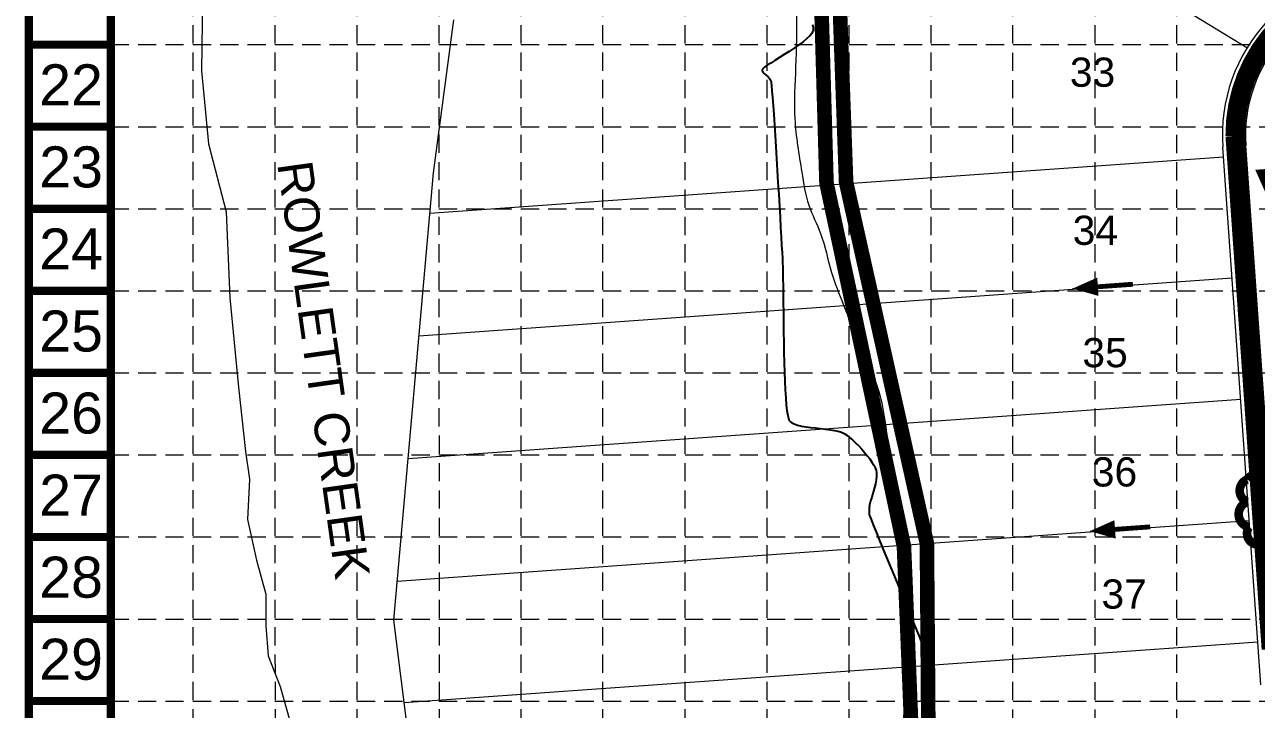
# Model space of a CAD drawing. Extents: x 2510300 to 2511653, y 7110042 to 7112204.
# Drawn here: x 2510300 to 2510807, y 7111187 to 7111469 of the extents above; entities that cross this region are included whole.
import ezdxf
from ezdxf.enums import TextEntityAlignment as Align

# ---------------------------------------------------------------- set-up
doc = ezdxf.new("R2010")
doc.units = 0
doc.header["$LTSCALE"] = 100
doc.header["$MEASUREMENT"] = 0
for name, pattern in [('DASHED', [0.75, 0.5, -0.25]), ('HIDDEN', [0.375, 0.25, -0.125]), ('HIDDEN2', [0.1875, 0.125, -0.0625])]:
    doc.linetypes.add(name, pattern=pattern)
for name, color, linetype in [('BASE', 7, 'Continuous'), ('CONT-MNR', 12, 'Continuous'), ('EROSION BLANKETS', 84, 'Continuous'), ('GRID', 254, 'DASHED'), ('LEGEND', 7, 'Continuous'), ('LIMITS OF DISTURBANCE', 1, 'Continuous'), ('new', 7, 'Continuous'), ('SILT FENCE', 200, 'Continuous')]:
    doc.layers.add(name, color=color, linetype=linetype)
doc.styles.get("Standard").update_dxf_attribs({"font": 'ARIAL.TTF'})

msp = doc.modelspace()

# ---------------------------------------------------------------- linework, layer by layer
at = {"layer": 'BASE', "const_width": 3.373669407720818}
for points in [[(2511651.416529063, 7110043.53276356), (2511651.416529063, 7112202.681184501), (2510301.948765975, 7112202.681184501), (2510301.948765975, 7110043.53276356)], [(2511617.679834986, 7110077.269457637), (2511617.679834986, 7112168.944490424), (2510335.685460052, 7112168.944490424), (2510335.685460052, 7110077.269457637)]]:
    msp.add_lwpolyline(points, close=True, dxfattribs=at)
for points in [[(2510335.685460052, 7111460.473914803), (2510301.948765975, 7111460.473914803)], [(2510335.685460052, 7111426.737220726), (2510301.948765975, 7111426.737220726)], [(2510335.685460052, 7111393.000526649), (2510301.948765975, 7111393.000526649)], [(2510335.685460052, 7111359.263832571), (2510301.948765975, 7111359.263832571)], [(2510335.685460052, 7111325.527138494), (2510301.948765975, 7111325.527138494)], [(2510335.685460052, 7111291.790444417), (2510301.948765975, 7111291.790444417)], [(2510335.685460052, 7111258.05375034), (2510301.948765975, 7111258.05375034)], [(2510335.685460052, 7111224.317056263), (2510301.948765975, 7111224.317056263)], [(2510335.685460052, 7111190.580362185), (2510301.948765975, 7111190.580362185)]]:
    msp.add_lwpolyline(points, dxfattribs=at)
at = {"layer": 'CONT-MNR', "extrusion": (0.7687562858924781, -0.6395418460904669, 0), "elevation": -2618021.48080186}
msp.add_lwpolyline([(7072632.596718246, 682), (7072631.419434824, 682)], dxfattribs=at)
at = {"layer": 'CONT-MNR', "extrusion": (0.8489381357851519, -0.5284922341999277, 0), "elevation": -1626989.566472156}
msp.add_lwpolyline([(7364039.942255196, 682), (7364039.195488585, 682)], dxfattribs=at)
at = {"layer": 'CONT-MNR', "extrusion": (0.9800002039706548, 0.1989964829274006, 0), "elevation": 3875569.696999352}
msp.add_lwpolyline([(6469635.336727811, 682), (6469634.122151777, 682)], dxfattribs=at)
at = {"layer": 'CONT-MNR', "extrusion": (0.9163546809513106, -0.4003674545946784, 0), "elevation": -546576.9666507752}
msp.add_lwpolyline([(7521797.622978082, 682), (7521797.188176908, 682)], dxfattribs=at)
at = {"layer": 'CONT-MNR', "extrusion": (0.9560123386834005, -0.2933264534355795, 0), "elevation": 314206.9746513569}
msp.add_lwpolyline([(7535082.139927061, 682), (7535081.93973976, 682)], dxfattribs=at)
at = {"layer": 'CONT-MNR', "extrusion": (0.9963611020349485, 0.08523235507542405, 0), "elevation": 3107615.873397796}
msp.add_lwpolyline([(6871603.141495899, 682), (6871602.440394123, 682)], dxfattribs=at)
at = {"layer": 'CONT-MNR', "extrusion": (0.980847284809587, -0.194778345515257, 0), "elevation": 1077379.749508397}
msp.add_lwpolyline([(7464277.866531732, 682), (7464277.711454511, 682)], dxfattribs=at)
at = {"layer": 'CONT-MNR', "elevation": 682}
for points in [[(2510624.717183105, 7111466.799816594), (2510624.695323347, 7111466.433351059)], [(2510614.786395563, 7111457.686173495), (2510612.758758709, 7111456.387576683)], [(2510603.653253811, 7111450.141377511), (2510603.644549693, 7111450.008474601)], [(2510603.67110399, 7111450.208604412), (2510603.653253811, 7111450.141377511)], [(2510603.766757913, 7111450.368793843), (2510603.67110399, 7111450.208604412)], [(2510604.135154236, 7111448.930514913), (2510604.720334536, 7111448.3767207)], [(2510607.191124185, 7111445.725207865), (2510607.32098843, 7111445.033936972)], [(2510607.67963748, 7111441.450171422), (2510607.900851188, 7111438.70640144)], [(2510609.27438958, 7111418.443172947), (2510609.576092385, 7111413.602187892)], [(2510609.576092385, 7111413.602187892), (2510609.877960619, 7111408.671935171)], [(2510610.17620873, 7111403.726777123), (2510610.467051172, 7111398.841076083)], [(2510610.467051172, 7111398.841076083), (2510610.746702394, 7111394.089194389)], [(2510611.011376846, 7111389.545494379), (2510611.257288981, 7111385.284338389)], [(2510611.677684101, 7111377.907107818), (2510611.844595987, 7111374.939757912)], [(2510612.196264552, 7111366.987895573), (2510612.242195666, 7111364.358004692)], [(2510612.242195666, 7111364.358004692), (2510612.28169236, 7111361.330187808)], [(2510612.28169236, 7111361.330187808), (2510612.317799231, 7111357.96306961)], [(2510612.317799231, 7111357.96306961), (2510612.353560879, 7111354.315274791)], [(2510612.353560879, 7111354.315274791), (2510612.392021902, 7111350.445428045)], [(2510612.392021902, 7111350.445428045), (2510612.436226899, 7111346.412154065)], [(2510612.489220467, 7111342.274077542), (2510612.554047206, 7111338.08982317)], [(2510612.849972436, 7111325.84623988), (2510612.992577845, 7111322.063521034)], [(2510613.362001752, 7111315.297544877), (2510613.594909448, 7111312.431536949)], [(2510615.052222586, 7111305.633452795), (2510615.362401171, 7111305.352424229)], [(2510615.362401171, 7111305.352424229), (2510615.930360558, 7111304.968666931)], [(2510618.271623181, 7111304.053759991), (2510619.905170815, 7111303.670587747)], [(2510629.666011825, 7111302.404733755), (2510631.582653327, 7111302.157637388)], [(2510631.582653327, 7111302.157637388), (2510633.369403508, 7111301.871256826)], [(2510636.350860036, 7111301.109827684), (2510637.444381451, 7111300.599371386)], [(2510649.596965827, 7111287.597196243), (2510650.158857272, 7111286.493450469)], [(2510650.158857272, 7111286.493450469), (2510650.513145234, 7111285.530373201)], [(2510650.690731549, 7111283.004365515), (2510650.537048918, 7111281.507385053)], [(2510650.694409666, 7111284.366548776), (2510650.690731549, 7111283.004365515)], [(2510648.099989781, 7111272.306238697), (2510648.02086954, 7111272.057008266)], [(2510648.421388405, 7111273.254212804), (2510648.195939204, 7111272.5933778)], [(2510648.741399349, 7111274.225182072), (2510648.421388405, 7111273.254212804)], [(2510649.525354315, 7111276.843276849), (2510649.121033997, 7111275.442723967)], [(2510647.65608289, 7111269.545421125), (2510647.633089106, 7111268.757748546)], [(2510647.633089106, 7111268.757748546), (2510647.658466289, 7111267.958780778)], [(2510647.709640751, 7111270.272215638), (2510647.65608289, 7111269.545421125)], [(2510647.875629903, 7111271.591501977), (2510647.837221147, 7111271.344838943)], [(2510647.964991506, 7111266.556327058), (2510648.501063518, 7111265.164787137)], [(2510648.501063518, 7111265.164787137), (2510649.325559197, 7111263.099143864)], [(2510651.709108869, 7111257.248198948), (2510653.202806521, 7111253.614223149)], [(2510653.202806521, 7111253.614223149), (2510654.854215156, 7111249.608795685)], [(2510654.854215156, 7111249.608795685), (2510656.630656603, 7111245.307579479)], [(2510662.875641706, 7111230.192258568), (2510664.333187089, 7111226.658085667)], [(2510664.333187089, 7111226.658085667), (2510666.244620031, 7111222.012869578)]]:
    msp.add_lwpolyline(points, dxfattribs=at)
at = {"layer": 'CONT-MNR', "extrusion": (0.5706283455486447, -0.8212084335029789, 0), "elevation": -4407361.009841058}
msp.add_lwpolyline([(6119742.115933151, 682), (6119739.776785686, 682)], dxfattribs=at)
at = {"layer": 'CONT-MNR', "extrusion": (-0.5976680318230974, 0.8017436770793427, 0), "elevation": 4201051.823906861}
msp.add_lwpolyline([(-6263167.39470923, 682), (-6263165.190975086, 682)], dxfattribs=at)
at = {"layer": 'CONT-MNR', "extrusion": (0.636523408733615, -0.7712573825475769, 0), "elevation": -3886698.603877252}
msp.add_lwpolyline([(6462948.40664188, 682), (6462946.402680327, 682)], dxfattribs=at)
at = {"layer": 'CONT-MNR', "extrusion": (-0.6935220136807925, 0.720435435372344, 0), "elevation": 3382178.256765872}
msp.add_lwpolyline([(-6740698.918404292, 682), (-6740697.173420297, 682)], dxfattribs=at)
at = {"layer": 'CONT-MNR', "extrusion": (0.5303080914076193, -0.847805005993482, 0), "elevation": -4697730.059786524}
msp.add_lwpolyline([(5899770.59005757, 682), (5899768.389436187, 682)], dxfattribs=at)
at = {"layer": 'CONT-MNR', "extrusion": (0.5321714921481085, -0.8466365825694373, 0), "elevation": -4684742.595034818}
msp.add_lwpolyline([(5910090.963353583, 682), (5910088.624394443, 682)], dxfattribs=at)
at = {"layer": 'CONT-MNR', "extrusion": (-0.5518329861370811, 0.8339546482939176, 0), "elevation": 4545193.138913322}
msp.add_lwpolyline([(-6018078.209579479, 682), (-6018075.801938637, 682)], dxfattribs=at)
at = {"layer": 'CONT-MNR', "extrusion": (0.9949942943494641, 0.09993174776822518, 0), "elevation": 3208695.930213141}
msp.add_lwpolyline([(6824963.17283055, 682), (6824962.915487715, 682)], dxfattribs=at)
at = {"layer": 'CONT-MNR', "extrusion": (0.9372916456045838, 0.3485460817163943, 0), "elevation": 4831835.792093908}
msp.add_lwpolyline([(5790441.369065848, 682), (5790440.981013216, 682)], dxfattribs=at)
at = {"layer": 'CONT-MNR', "extrusion": (0.7266419542925812, -0.6870163537077255, 0), "elevation": -3061372.67441092}
msp.add_lwpolyline([(6892304.454559703, 682), (6892304.039277956, 682)], dxfattribs=at)
at = {"layer": 'CONT-MNR', "extrusion": (0.8117533080108543, 0.5840004853880132, 0), "elevation": 6191080.839049959}
msp.add_lwpolyline([(4306548.724989131, 682), (4306548.160548505, 682)], dxfattribs=at)
at = {"layer": 'CONT-MNR', "extrusion": (-0.6330203185477069, 0.7741351796073861, 0), "elevation": 3915960.765334897}
msp.add_lwpolyline([(-6445240.491804102, 682), (-6445239.687578044, 682)], dxfattribs=at)
at = {"layer": 'CONT-MNR', "extrusion": (-0.5770772134682021, 0.8166895920089685, 0), "elevation": 4359035.412733937}
msp.add_lwpolyline([(-6154242.508151461, 682), (-6154241.137895472, 682)], dxfattribs=at)
at = {"layer": 'CONT-MNR', "extrusion": (-0.5479326773819557, 0.8365224330865503, 0), "elevation": 4573246.150646851}
msp.add_lwpolyline([(-5996776.700857377, 682), (-5996774.985290064, 682)], dxfattribs=at)
at = {"layer": 'CONT-MNR', "extrusion": (-0.5346625928579947, 0.8450656257346918, 0), "elevation": 4667316.633001639}
msp.add_lwpolyline([(-5923857.713594969, 682), (-5923855.720867818, 682)], dxfattribs=at)
at = {"layer": 'CONT-MNR', "extrusion": (-0.6323238780514896, -0.7747041456232985, 0), "elevation": -7096783.851847912}
msp.add_lwpolyline([(-2551762.731266417, 682), (-2551761.839359178, 682)], dxfattribs=at)
at = {"layer": 'CONT-MNR', "extrusion": (-0.653393678696898, -0.7570182961058041, 0), "elevation": -7023909.811495513}
msp.add_lwpolyline([(-2746000.816576009, 682), (-2745999.886649896, 682)], dxfattribs=at)
at = {"layer": 'CONT-MNR', "extrusion": (0.7389987820621555, 0.6737067612178543, 0), "elevation": 6646364.925567918}
msp.add_lwpolyline([(3563938.508684562, 682), (3563937.582167462, 682)], dxfattribs=at)
at = {"layer": 'CONT-MNR', "extrusion": (0.8695434257210529, 0.4938564880461688, 0), "elevation": 5695115.58839213}
msp.add_lwpolyline([(4943832.141998557, 682), (4943831.227454538, 682)], dxfattribs=at)
at = {"layer": 'CONT-MNR', "extrusion": (0.9936551622328694, 0.1124696339816668, 0), "elevation": 3294499.544887421}
msp.add_lwpolyline([(6783956.982443511, 682), (6783955.523386437, 682)], dxfattribs=at)
at = {"layer": 'CONT-MNR', "extrusion": (0.9958699246467271, 0.09079148189187225, 0), "elevation": 3145896.988386421}
msp.add_lwpolyline([(6854131.012244372, 682), (6854128.869428424, 682)], dxfattribs=at)
at = {"layer": 'CONT-MNR', "extrusion": (0.9972410771985314, 0.07423095006742719, 0), "elevation": 3031570.178990437}
msp.add_lwpolyline([(6905453.986276128, 682), (6905450.697992336, 682)], dxfattribs=at)
at = {"layer": 'CONT-MNR', "extrusion": (0.9975335381626071, 0.07019145418632268, 0), "elevation": 3003577.819752049}
msp.add_lwpolyline([(6917672.106513902, 682), (6917668.356974785, 682)], dxfattribs=at)
at = {"layer": 'CONT-MNR', "extrusion": (0.9977309267131378, 0.06732754176519087, 0), "elevation": 2983706.86756654}
msp.add_lwpolyline([(6926262.234772299, 682), (6926258.098378482, 682)], dxfattribs=at)
at = {"layer": 'CONT-MNR', "extrusion": (0.9978729231368492, 0.06518918062316666, 0), "elevation": 2968856.56466299}
msp.add_lwpolyline([(6932636.483717772, 682), (6932632.034892065, 682)], dxfattribs=at)
at = {"layer": 'CONT-MNR', "extrusion": (0.9979799565508624, 0.0635295704592679, 0), "elevation": 2957323.093622398}
msp.add_lwpolyline([(6937559.826962351, 682), (6937555.140139713, 682)], dxfattribs=at)
at = {"layer": 'CONT-MNR', "extrusion": (0.9981862298924427, 0.06020174792405598, 0), "elevation": 2934175.441065023}
msp.add_lwpolyline([(6947367.10845476, 682), (6947362.154311034, 682)], dxfattribs=at)
at = {"layer": 'CONT-MNR', "extrusion": (0.9983077238171013, 0.05815228772041902, 0), "elevation": 2919905.935099339}
msp.add_lwpolyline([(6953361.887853823, 682), (6953357.336451583, 682)], dxfattribs=at)
at = {"layer": 'CONT-MNR', "extrusion": (0.998367482884651, 0.05711715257754051, 0), "elevation": 2912694.719764701}
msp.add_lwpolyline([(6956376.859902401, 682), (6956372.949268591, 682)], dxfattribs=at)
at = {"layer": 'CONT-MNR', "extrusion": (0.9983945866861254, 0.05664140955026663, 0), "elevation": 2909379.576773989}
msp.add_lwpolyline([(6957760.100643839, 682), (6957756.622078366, 682)], dxfattribs=at)
at = {"layer": 'CONT-MNR', "extrusion": (0.9984516209925457, 0.05562697670517495, 0), "elevation": 2902308.754035627}
msp.add_lwpolyline([(6960706.089491975, 682), (6960703.698433174, 682)], dxfattribs=at)
at = {"layer": 'CONT-MNR', "extrusion": (0.9984908513865859, 0.0549183002039498, 0), "elevation": 2897367.583713445}
msp.add_lwpolyline([(6962761.892092794, 682), (6962760.156472655, 682)], dxfattribs=at)
at = {"layer": 'CONT-MNR', "extrusion": (0.9991618156724462, 0.04093490078332487, 0), "elevation": 2799610.97615417}
msp.add_lwpolyline([(7002638.523721875, 682), (7002636.864166071, 682)], dxfattribs=at)
at = {"layer": 'CONT-MNR', "extrusion": (0.9996751511705099, 0.02548709736745662, 0), "elevation": 2691044.729667503}
msp.add_lwpolyline([(7045070.82520178, 682), (7045068.651155361, 682)], dxfattribs=at)
at = {"layer": 'CONT-MNR', "extrusion": (0.9999180090561011, 0.01280527880537232, 0), "elevation": 2601469.362232705}
msp.add_lwpolyline([(7078614.253931219, 682), (7078610.115515382, 682)], dxfattribs=at)
at = {"layer": 'CONT-MNR', "extrusion": (0.999817539699816, 0.01910202367831195, 0), "elevation": 2645995.415503233}
msp.add_lwpolyline([(7062082.772486114, 682), (7062078.599917256, 682)], dxfattribs=at)
at = {"layer": 'CONT-MNR', "extrusion": (0.9997167299799884, 0.02380041592323565, 0), "elevation": 2679154.157478496}
msp.add_lwpolyline([(7049565.865408954, 682), (7049561.763511015, 682)], dxfattribs=at)
at = {"layer": 'CONT-MNR', "extrusion": (0.9995543484408785, 0.02985137371932456, 0), "elevation": 2721776.836917494}
msp.add_lwpolyline([(7033215.403150272, 682), (7033211.430340016, 682)], dxfattribs=at)
at = {"layer": 'CONT-MNR', "extrusion": (0.9988507381393896, 0.04792914477013541, 0), "elevation": 2848567.22550828}
msp.add_lwpolyline([(6982817.758711866, 682), (6982814.218870429, 682)], dxfattribs=at)
at = {"layer": 'CONT-MNR', "extrusion": (0.998093248560268, 0.06172412152806338, 0), "elevation": 2944765.936009182}
msp.add_lwpolyline([(6942793.618970605, 682), (6942790.382596719, 682)], dxfattribs=at)
at = {"layer": 'CONT-MNR', "extrusion": (0.9939890049181899, 0.1094799438333188, 0), "elevation": 3274068.394523968}
msp.add_lwpolyline([(6793704.532127912, 682), (6793702.074164872, 682)], dxfattribs=at)
at = {"layer": 'CONT-MNR', "extrusion": (0.9878726319985726, 0.1552664256953602, 0), "elevation": 3584314.409671423}
msp.add_lwpolyline([(6635254.47418218, 682), (6635252.488355478, 682)], dxfattribs=at)
at = {"layer": 'CONT-MNR', "extrusion": (0.9736874149116809, 0.2278877312244091, 0), "elevation": 4065133.275526611}
msp.add_lwpolyline([(6352052.961351319, 682), (6352051.746013301, 682)], dxfattribs=at)
at = {"layer": 'CONT-MNR', "extrusion": (0.9431728646651112, 0.3323024937604408, 0), "elevation": 4731048.420122025}
msp.add_lwpolyline([(5872908.204483128, 682), (5872907.52312968, 682)], dxfattribs=at)
at = {"layer": 'CONT-MNR', "extrusion": (0.8851537738754418, 0.4652986101355381, 0), "elevation": 5531160.946349287}
msp.add_lwpolyline([(5126414.001458795, 682), (5126413.657139353, 682)], dxfattribs=at)
at = {"layer": 'CONT-MNR', "extrusion": (0.8082889865492989, 0.5887859663945016, 0), "elevation": 6216339.435553461}
msp.add_lwpolyline([(4269775.453171665, 682), (4269775.312273153, 682)], dxfattribs=at)
at = {"layer": 'CONT-MNR', "extrusion": (0.7440657261133966, 0.6681064250726406, 0), "elevation": 6619171.596188299}
msp.add_lwpolyline([(3613920.942069498, 682), (3613920.742495349, 682)], dxfattribs=at)
at = {"layer": 'CONT-MNR', "extrusion": (-0.4325312066489218, -0.9016189634622975, 0), "elevation": -7497607.152504621}
msp.add_lwpolyline([(-812242.3861623616, 682), (-812241.3524985063, 682)], dxfattribs=at)
at = {"layer": 'CONT-MNR', "extrusion": (-0.3150463383579273, -0.949076290235544, 0), "elevation": -7540131.16356891}
msp.add_lwpolyline([(142376.4874339807, 682), (142377.9723427318, 682)], dxfattribs=at)
at = {"layer": 'CONT-MNR', "extrusion": (0.172365174118665, 0.9850331196213874, 0), "elevation": 7437613.076314625}
msp.add_lwpolyline([(-1247302.661982401, 682), (-1247304.496652806, 682)], dxfattribs=at)
at = {"layer": 'CONT-MNR', "extrusion": (-0.1370162753055316, -0.9905687963495513, 0), "elevation": -7388231.239931195}
msp.add_lwpolyline([(1512579.229541834, 682), (1512581.178202171, 682)], dxfattribs=at)
at = {"layer": 'CONT-MNR', "extrusion": (-0.1167669184167553, -0.9931593461088986, 0), "elevation": -7355814.910279089}
msp.add_lwpolyline([(1663084.387835619, 682), (1663086.404390843, 682)], dxfattribs=at)
at = {"layer": 'CONT-MNR', "extrusion": (-0.1088206266208738, -0.9940614021386408, 0), "elevation": -7342279.539927188}
msp.add_lwpolyline([(1721859.616902722, 682), (1721861.653644861, 682)], dxfattribs=at)
at = {"layer": 'CONT-MNR', "extrusion": (-0.1122729865207696, -0.993677400617377, 0), "elevation": -7348216.37919073}
msp.add_lwpolyline([(1696346.792763529, 682), (1696348.801403714, 682)], dxfattribs=at)
at = {"layer": 'CONT-MNR', "extrusion": (-0.2090451652740559, -0.9779059867265069, 0), "elevation": -7479020.440970976}
msp.add_lwpolyline([(968580.1274244457, 682), (968581.7699815152, 682)], dxfattribs=at)
at = {"layer": 'CONT-MNR', "extrusion": (0.2908587613503981, 0.9567660011443302, 0), "elevation": 7534091.704995505}
msp.add_lwpolyline([(-333705.8320140239, 682), (-333707.269345759, 682)], dxfattribs=at)
at = {"layer": 'CONT-MNR', "extrusion": (-0.5544366325979156, -0.8322259431389315, 0), "elevation": -7310198.218593389}
msp.add_lwpolyline([(-1853347.942676741, 682), (-1853346.666975401, 682)], dxfattribs=at)
at = {"layer": 'CONT-MNR', "extrusion": (-0.6118316430676779, -0.7909880154219188, 0), "elevation": -7161041.071010677}
msp.add_lwpolyline([(-2365033.327970884, 682), (-2365031.872350936, 682)], dxfattribs=at)
at = {"layer": 'CONT-MNR', "extrusion": (-0.6521661219642322, -0.7580760841512773, 0), "elevation": -7028259.829308446}
msp.add_lwpolyline([(-2734492.411703999, 682), (-2734490.810207802, 682)], dxfattribs=at)
at = {"layer": 'CONT-MNR', "extrusion": (0.6830815608537757, 0.7303420987602793, 0), "elevation": 6908652.760092917}
msp.add_lwpolyline([(3023969.784875871, 682), (3023968.073751934, 682)], dxfattribs=at)
at = {"layer": 'CONT-MNR', "extrusion": (0.7086341428150951, 0.7055761132838295, 0), "elevation": 6796687.875694887}
msp.add_lwpolyline([(3267858.594093779, 682), (3267856.810689334, 682)], dxfattribs=at)
at = {"layer": 'CONT-MNR', "extrusion": (0.7312567535845118, 0.6821023092887464, 0), "elevation": 6686556.026359212}
msp.add_lwpolyline([(3487667.231997033, 682), (3487665.414203518, 682)], dxfattribs=at)
at = {"layer": 'CONT-MNR', "extrusion": (0.7526214378908183, 0.6584534692954068, 0), "elevation": 6572021.297492299}
msp.add_lwpolyline([(3698969.802577432, 682), (3698967.988498477, 682)], dxfattribs=at)
at = {"layer": 'CONT-MNR', "extrusion": (0.7740798185985769, 0.6330880147644515, 0), "elevation": 6445514.516258477}
msp.add_lwpolyline([(3915248.489601918, 682), (3915246.717298808, 682)], dxfattribs=at)
at = {"layer": 'CONT-MNR', "extrusion": (0.7969409726496921, 0.6040571877828811, 0), "elevation": 6296464.130698586}
msp.add_lwpolyline([(4150705.203630335, 682), (4150703.510855212, 682)], dxfattribs=at)
at = {"layer": 'CONT-MNR', "extrusion": (0.8227028190851255, 0.568471698037279, 0), "elevation": 6108084.316610713}
msp.add_lwpolyline([(4423246.111779663, 682), (4423244.535599254, 682)], dxfattribs=at)
at = {"layer": 'CONT-MNR', "extrusion": (0.8532850939704046, 0.5214446743499429, 0), "elevation": 5850442.922602525}
msp.add_lwpolyline([(4758792.267992419, 682), (4758790.844127507, 682)], dxfattribs=at)
at = {"layer": 'CONT-MNR', "extrusion": (0.9880874284816313, 0.153893579062147, 0), "elevation": 3575123.391351753}
msp.add_lwpolyline([(6640198.839662952, 682), (6640197.661807236, 682)], dxfattribs=at)
at = {"layer": 'CONT-MNR', "extrusion": (0.967997935111737, -0.2509581591011005, 0), "elevation": 645670.6108851959}
msp.add_lwpolyline([(7513770.853584463, 682), (7513769.283330873, 682)], dxfattribs=at)
at = {"layer": 'CONT-MNR', "extrusion": (0.9763599633535878, -0.2161509240326785, 0), "elevation": 914188.6740444438}
msp.add_lwpolyline([(7485848.396220076, 682), (7485846.78217402, 682)], dxfattribs=at)
at = {"layer": 'CONT-MNR', "extrusion": (0.9856314563346634, -0.1689101307903422, 0), "elevation": 1273408.655679579}
msp.add_lwpolyline([(7433177.059111465, 682), (7433175.468033977, 682)], dxfattribs=at)
at = {"layer": 'CONT-MNR', "extrusion": (0.9688969850663582, -0.2474644061866703, 0), "elevation": 672772.5556378954}
msp.add_lwpolyline([(7511385.849542938, 682), (7511385.590680887, 682)], dxfattribs=at)
at = {"layer": 'CONT-MNR', "extrusion": (0.9353665403526719, -0.3536798484345319, 0), "elevation": -166737.4699753812}
msp.add_lwpolyline([(7539611.552964046, 682), (7539611.323433036, 682)], dxfattribs=at)
at = {"layer": 'CONT-MNR', "extrusion": (0.9484487926920068, -0.3169304145093604, 0), "elevation": 127442.6796046225}
msp.add_lwpolyline([(7540378.679119118, 682), (7540378.376373092, 682)], dxfattribs=at)
at = {"layer": 'CONT-MNR', "extrusion": (0.9546689051917159, -0.2976697523431812, 0), "elevation": 280027.0478182808}
msp.add_lwpolyline([(7536257.843500838, 682), (7536256.568145698, 682)], dxfattribs=at)
at = {"layer": 'CONT-MNR', "extrusion": (0.9928345583264023, 0.1194970283848837, 0), "elevation": 3342433.148229536}
msp.add_lwpolyline([(6760297.648488621, 682), (6760296.882318599, 682)], dxfattribs=at)
at = {"layer": 'CONT-MNR', "extrusion": (0.9942613257598795, -0.1069785777537115, 0), "elevation": 1735486.34055954}
msp.add_lwpolyline([(7339047.149798838, 682), (7339046.52990792, 682)], dxfattribs=at)
at = {"layer": 'CONT-MNR', "extrusion": (0.9482188056561763, 0.3176178467907219, 0), "elevation": 4639308.786362827}
msp.add_lwpolyline([(5945610.756873246, 682), (5945610.080053044, 682)], dxfattribs=at)
at = {"layer": 'CONT-MNR', "extrusion": (0.9911060586671973, -0.1330743419039681, 0), "elevation": 1541990.528334586}
msp.add_lwpolyline([(7382126.923387129, 682), (7382126.463002759, 682)], dxfattribs=at)
at = {"layer": 'CONT-MNR', "extrusion": (0.9267141659944, 0.3757670216308288, 0), "elevation": 4998832.450638501}
msp.add_lwpolyline([(5646689.032665028, 682), (5646686.157901913, 682)], dxfattribs=at)
at = {"layer": 'CONT-MNR', "extrusion": (0.9255884220241344, 0.3785314689888713, 0), "elevation": 5015664.806204782}
msp.add_lwpolyline([(5631740.138464871, 682), (5631736.695399751, 682)], dxfattribs=at)
at = {"layer": 'CONT-MNR', "extrusion": (0.9241687041038176, 0.3819845629800643, 0), "elevation": 5036656.21586335}
msp.add_lwpolyline([(5612958.284615717, 682), (5612953.392281658, 682)], dxfattribs=at)
at = {"layer": 'CONT-MNR', "extrusion": (0.9241710852329804, 0.3819788020548986, 0), "elevation": 5036621.226739516}
msp.add_lwpolyline([(5612984.788780211, 682), (5612979.740142571, 682)], dxfattribs=at)
at = {"layer": 'CONT-MNR', "extrusion": (0.9242701618197999, 0.38173900504088, 0), "elevation": 5035164.721217717}
msp.add_lwpolyline([(5614286.346019282, 682), (5614281.223485744, 682)], dxfattribs=at)
at = {"layer": 'CONT-MNR', "extrusion": (0.9252001106245361, 0.3794795848268337, 0), "elevation": 5021432.264318931}
msp.add_lwpolyline([(5626556.808835413, 682), (5626551.959044271, 682)], dxfattribs=at)
at = {"layer": 'CONT-MNR', "extrusion": (0.9257949100451652, 0.3780261691132833, 0), "elevation": 5012590.052946756}
msp.add_lwpolyline([(5634430.751554883, 682), (5634426.1574752, 682)], dxfattribs=at)
at = {"layer": 'CONT-MNR', "extrusion": (0.9266158229955566, 0.3760094634105206, 0), "elevation": 5000309.869956996}
msp.add_lwpolyline([(5645327.126690901, 682), (5645322.870708154, 682)], dxfattribs=at)
at = {"layer": 'CONT-MNR', "extrusion": (0.9277714644644813, 0.3731489109262305, 0), "elevation": 4982869.318454698}
msp.add_lwpolyline([(5660722.786476363, 682), (5660718.950959173, 682)], dxfattribs=at)
at = {"layer": 'EROSION BLANKETS', "const_width": 8}
msp.add_lwpolyline([(2510813.148987122, 7111211.923725636), (2510798.263169525, 7111422.934763557, -0.4131974497304728), (2510860.946971852, 7111486.896018304)], format="xyb", dxfattribs=at)
at = {"layer": 'GRID', "color": 252, "linetype": 'HIDDEN', "lineweight": 0, "ltscale": 0.3}
for p, q in [((2510774.262483056, 7110212.157380112), (2510774.262483056, 7112168.944490424)), ((2510369.730118748, 7110212.22098106), (2510369.547540114, 7112167.676928658)), ((2510403.609924451, 7110212.215654446), (2510403.190460545, 7112167.661735814)), ((2510437.24564817, 7110212.210366207), (2510436.934770114, 7112167.572832601)), ((2510471.162046438, 7110212.20503384), (2510470.627668361, 7112167.520625851)), ((2510504.591212152, 7110212.199778076), (2510504.448760892, 7112167.781545321)), ((2510538.120006982, 7110212.194506648), (2510538.225776636, 7112167.718843891)), ((2510572.111010675, 7110212.189162551), (2510571.929460961, 7112167.594501291)), ((2510605.967568333, 7110212.183839593), (2510605.622943745, 7112167.623344203)), ((2510639.436076547, 7110212.178577644), (2510639.443646586, 7112167.603008776)), ((2510673.265679867, 7110212.173258922), (2510673.229597377, 7112167.595053643)), ((2510706.793740293, 7110212.16798761), (2510706.861077605, 7112167.590812598)), ((2510740.5399701, 7110212.162681997), (2510740.745536609, 7112167.546110211)), ((2510335.685460052, 7111460.473914803), (2511617.679834986, 7111460.473914803)), ((2510335.685460052, 7111426.737220726), (2511617.679834986, 7111426.737220726)), ((2510335.685460052, 7111393.000526649), (2511617.679834986, 7111393.000526649)), ((2510335.685460052, 7111359.263832571), (2511617.679834986, 7111359.263832571)), ((2510335.685460052, 7111325.527138494), (2511617.679834986, 7111325.527138494)), ((2510335.685460052, 7111291.790444417), (2511617.679834986, 7111291.790444417)), ((2510335.685460052, 7111258.05375034), (2511617.679834986, 7111258.05375034)), ((2510335.685460052, 7111224.317056263), (2511617.679834986, 7111224.317056263)), ((2510335.685460052, 7111190.580362185), (2511617.679834986, 7111190.580362185))]:
    msp.add_line(p, q, dxfattribs=at)
at = {"layer": 'LEGEND', "color": 170, "ltscale": 100, "const_width": 3.54330866783625}
msp.add_lwpolyline([(2510815.586028567, 7111275.4552291, 0.5205670505517462), (2510815.586028567, 7111275.4552291, 0.7651954600696135), (2510810.377657312, 7111282.762320893, 0.4178788784126488), (2510803.195115424, 7111281.705848312, 0.6649002420699669), (2510803.208039046, 7111272.440431906, 0.744833174426672), (2510803.924001163, 7111262.098380328, 0.9756416855879776), (2510811.474162966, 7111256.750402277, 0.5205670505517462), (2510819.145111477, 7111259.553697836, 0.5205670505517462), (2510817.722682416, 7111265.279411534, 0.5402640007904789), (2510815.586028567, 7111275.4552291)], format="xyb", close=True, dxfattribs=at)
at = {"layer": 'LIMITS OF DISTURBANCE', "linetype": 'HIDDEN2', "ltscale": 3, "const_width": 6}
msp.add_lwpolyline([(2510624.767337645, 7111589.553662675), (2510630.132838874, 7111403.613327434), (2510662.001417517, 7111254.194576124), (2510668.38566928, 7111097.119647331), (2510653.676073642, 7111084.37571564), (2510667.895352255, 7111054.966637445), (2510683.095264919, 7111057.417396071), (2510731.636933356, 7111024.087108124), (2510783.120522807, 7110966.739412986), (2510801.530992337, 7110851.095707513), (2510821.440078284, 7110779.738900874), (2510842.920419858, 7110710.406238122), (2510843.875746675, 7110671.729006626), (2510843.694021313, 7110604.864572183), (2510904.264407113, 7110466.800300008)], dxfattribs=at)
at = {"layer": 'new', "lineweight": 0}
for p, q in [((2510803.102723881, 7111459.145252206), (2510572.864698813, 7111599.617735867)), ((2510803.102723881, 7111459.145252206), (2510572.864698813, 7111599.617735867)), ((2510466.966218412, 7111391.245108089), (2510793.456202388, 7111414.405294267)), ((2510466.966218412, 7111391.245108089), (2510793.456202388, 7111414.405294267)), ((2510808.860295479, 7111197.253235644), (2510793.178122091, 7111418.325402287)), ((2510808.860295479, 7111197.253235644), (2510793.178122091, 7111418.325402287)), ((2510462.48953333, 7111340.801902723), (2510796.99415681, 7111364.530622554)), ((2510462.48953333, 7111340.801902723), (2510796.99415681, 7111364.530622554)), ((2510731.377407564, 7111360.185597501), (2510741.768226835, 7111360.91411384)), ((2510741.768226835, 7111360.91411384), (2510756.188171323, 7111361.945596079)), ((2510458.012848249, 7111290.358697358), (2510800.532111231, 7111314.655950841)), ((2510458.012848249, 7111290.358697358), (2510800.532111231, 7111314.655950841)), ((2510453.536163168, 7111239.915491988), (2510804.070065653, 7111264.781279127)), ((2510453.536163168, 7111239.915491988), (2510804.070065653, 7111264.781279127)), ((2510748.844135094, 7111261.164770372), (2510763.264079582, 7111262.196252611)), ((2510738.453315823, 7111260.436254033), (2510748.844135094, 7111261.164770372)), ((2510456.442455146, 7111189.996012104), (2510807.608020075, 7111214.906607414)), ((2510456.442455146, 7111189.996012104), (2510807.608020075, 7111214.906607414))]:
    msp.add_line(p, q, dxfattribs=at)
at = {"layer": 'new', "color": 5, "lineweight": 0, "ltscale": 0.25}
for p, q in [((2510373.427080033, 7111479.890423941), (2510373.000039214, 7111449.703911006)), ((2510373.000039214, 7111449.703911006), (2510375.887108412, 7111419.707362949)), ((2510375.887108412, 7111419.707362949), (2510383.114596765, 7111391.691301932)), ((2510383.114596765, 7111391.691301932), (2510384.649601253, 7111356.367264377)), ((2510384.649601253, 7111356.367264377), (2510388.175436339, 7111319.701402478)), ((2510388.175436339, 7111319.701402478), (2510391.082990026, 7111293.20555231)), ((2510391.082990026, 7111293.20555231), (2510392.705581565, 7111281.871403552)), ((2510392.705581565, 7111281.871403552), (2510391.974567867, 7111265.213571786)), ((2510391.974567867, 7111265.213571786), (2510395.579981741, 7111248.541460581)), ((2510395.579981741, 7111248.541460581), (2510399.525777884, 7111234.532168065)), ((2510399.525777884, 7111234.532168065), (2510399.47639045, 7111221.537652357)), ((2510399.47639045, 7111221.537652357), (2510400.431079022, 7111209.206449485)), ((2510400.431079022, 7111209.206449485), (2510405.383478282, 7111196.525387411)), ((2510405.383478282, 7111196.525387411), (2510409.329274427, 7111182.516094893))]:
    msp.add_line(p, q, dxfattribs=at)
at = {"layer": 'new', "color": 7, "lineweight": 0}
for p, q in [((2510468.428971253, 7111407.727380271), (2510476.872908723, 7111470.693726999)), ((2510468.428971253, 7111407.727380271), (2510476.872908723, 7111470.693726999)), ((2510818.336483105, 7111197.925446983), (2510802.65430976, 7111418.997613626)), ((2510818.336483105, 7111197.925446983), (2510802.65430976, 7111418.997613626)), ((2510452.109520754, 7111223.840111448), (2510468.428971253, 7111407.727380271)), ((2510452.109520754, 7111223.840111448), (2510468.428971253, 7111407.727380271)), ((2510468.272781195, 7111097.590567246), (2510452.109520754, 7111223.840111448)), ((2510468.272781195, 7111097.590567246), (2510452.109520754, 7111223.840111448))]:
    msp.add_line(p, q, dxfattribs=at)
at = {"layer": 'new'}
for points in [[(2510811.029718765, 7111398.890887646, 0, 7.565167699475388, 0), (2510810.301202425, 7111409.281706916, 7.565167699475388, 7.565167699475388, 0)], [(2510731.377407564, 7111360.185597501, 0, 7.565167699475387, 0), (2510741.768226835, 7111360.91411384, 7.565167699475387, 7.565167699475387, 0)], [(2510738.453315823, 7111260.436254033, 0, 7.565167699475387, 0), (2510748.844135094, 7111261.164770372, 7.565167699475387, 7.565167699475387, 0)]]:
    msp.add_lwpolyline(points, format="xyseb", dxfattribs=at)
at = {"layer": 'new', "const_width": 2}
for points in [[(2510741.768226835, 7111360.91411384), (2510756.188171323, 7111361.945596079)], [(2510748.844135094, 7111261.164770372), (2510763.264079582, 7111262.196252611)]]:
    msp.add_lwpolyline(points, dxfattribs=at)
at = {"layer": 'new', "lineweight": 0}
msp.add_arc((2510862.005169055, 7111423.207779389), 69, 90.25952625153054, 184.0575879000703, dxfattribs=at)
msp.add_arc((2510862.005169055, 7111423.207779389), 69, 90.25952625153054, 184.0575879000703, dxfattribs=at)
at = {"layer": 'new', "color": 7, "lineweight": 0}
msp.add_arc((2510862.0051691, 7111423.207779388), 59.50000000055116, 90.259526251326, 184.0575879003786, dxfattribs=at)
msp.add_arc((2510862.0051691, 7111423.207779388), 59.50000000055116, 90.259526251326, 184.0575879003786, dxfattribs=at)
at = {"layer": 'new', "color": 5, "lineweight": 0, "ltscale": 0.25}
msp.add_spline([(2510620.436491081, 7111507.642633257), (2510618.273222822, 7111486.999485744), (2510617.89767707, 7111473.764345642), (2510617.431494831, 7111451.391899307), (2510617.115856114, 7111429.965723398), (2510619.952721446, 7111408.090050384), (2510622.887092683, 7111394.406539607), (2510627.695914688, 7111382.784616278), (2510632.222102166, 7111366.74982773), (2510637.041295271, 7111353.710226594), (2510645.538936488, 7111332.538005928), (2510651.173959682, 7111319.480169516), (2510655.895837056, 7111293.568505926), (2510659.035160879, 7111277.469559879), (2510661.257638371, 7111249.020585039), (2510661.892034329, 7111231.139975229), (2510659.014127618, 7111153.500761784), (2510652.695030533, 7111122.685477023), (2510652.107038496, 7111120.257103018), (2510651.786235944, 7111116.791791843), (2510659.531212749, 7111084.006324609), (2510663.487706981, 7111072.8215455), (2510667.417870541, 7111065.236037947), (2510673.572744437, 7111058.315223674), (2510681.005174696, 7111050.779716612), (2510690.929509414, 7111038.760859545), (2510715.20026973, 7111025.696671227), (2510721.176662116, 7111022.14092768), (2510728.961035245, 7111017.352444081), (2510736.880728582, 7111012.980255814), (2510742.317806257, 7111007.482399659), (2510751.860243061, 7110991.472922304), (2510754.239945425, 7110987.752431838), (2510762.58792364, 7110981.583644624), (2510770.855101869, 7110971.497039722), (2510776.883143109, 7110960.881155652), (2510779.448801491, 7110950.655297983), (2510782.209560417, 7110932.678148434), (2510786.2653011, 7110907.92687456), (2510793.488737759, 7110868.08921307), (2510797.759161885, 7110857.707432488), (2510802.035270638, 7110846.548591862), (2510806.463304128, 7110835.857113574), (2510810.434411499, 7110823.918965195), (2510814.896567324, 7110808.565177011), (2510820.772703493, 7110791.045903608), (2510824.142903611, 7110776.305828573), (2510831.055075628, 7110747.697633768), (2510835.731686161, 7110724.263673092), (2510838.815075736, 7110706.257693135), (2510841.579820937, 7110689.337334454), (2510844.515843753, 7110672.061233017), (2510844.741667713, 7110662.426940432), (2510845.151264821, 7110648.908534364), (2510843.836180449, 7110637.553390832), (2510842.194493701, 7110628.371687294), (2510839.641213877, 7110616.385784262), (2510839.736714275, 7110603.331356459), (2510837.970978646, 7110590.210934538), (2510838.226362332, 7110576.53597496), (2510838.324136653, 7110563.170713087), (2510838.418500273, 7110550.271677188), (2510844.156095036, 7110528.927459112), (2510849.965863322, 7110515.797838073), (2510867.682930756, 7110504.992078342), (2510882.915901268, 7110494.168171196), (2510894.156142611, 7110485.800352653), (2510904.417298477, 7110475.437138471), (2510909.222528706, 7110463.791362341), (2510912.056832171, 7110449.894364723)], degree=3, dxfattribs=at)
at = {"layer": 'new', "color": 32, "lineweight": 0, "ltscale": 0.25}
msp.add_spline([(2510620.436491081, 7111507.642633257), (2510618.273222822, 7111486.999485744), (2510617.89767707, 7111473.764345642), (2510617.431494831, 7111451.391899307), (2510617.115856114, 7111429.965723398), (2510619.952721446, 7111408.090050384), (2510622.887092683, 7111394.406539607), (2510627.695914688, 7111382.784616278), (2510632.222102166, 7111366.74982773), (2510637.041295271, 7111353.710226594), (2510645.538936488, 7111332.538005928), (2510651.173959682, 7111319.480169516), (2510655.895837056, 7111293.568505926), (2510659.035160879, 7111277.469559879), (2510661.257638371, 7111249.020585039), (2510661.892034329, 7111231.139975229), (2510659.014127618, 7111153.500761784), (2510652.695030533, 7111122.685477023), (2510652.107038496, 7111120.257103018), (2510651.786235944, 7111116.791791843), (2510659.531212749, 7111084.006324609), (2510663.487706981, 7111072.8215455), (2510667.417870541, 7111065.236037947), (2510673.572744437, 7111058.315223674), (2510681.005174696, 7111050.779716612), (2510690.929509414, 7111038.760859545), (2510715.20026973, 7111025.696671227), (2510721.176662116, 7111022.14092768), (2510728.961035245, 7111017.352444081), (2510736.880728582, 7111012.980255814), (2510742.317806257, 7111007.482399659), (2510751.860243061, 7110991.472922304), (2510754.239945425, 7110987.752431838), (2510762.58792364, 7110981.583644624), (2510770.855101869, 7110971.497039722), (2510776.883143109, 7110960.881155652), (2510779.448801491, 7110950.655297983), (2510782.209560417, 7110932.678148434), (2510786.2653011, 7110907.92687456), (2510793.488737759, 7110868.08921307), (2510797.759161885, 7110857.707432488), (2510802.035270638, 7110846.548591862), (2510806.463304128, 7110835.857113574), (2510810.434411499, 7110823.918965195), (2510814.896567324, 7110808.565177011), (2510820.772703493, 7110791.045903608), (2510824.142903611, 7110776.305828573), (2510831.055075628, 7110747.697633768), (2510835.731686161, 7110724.263673092), (2510838.815075736, 7110706.257693135), (2510841.579820937, 7110689.337334454), (2510844.515843753, 7110672.061233017), (2510844.741667713, 7110662.426940432), (2510845.151264821, 7110648.908534364), (2510843.836180449, 7110637.553390832), (2510842.194493701, 7110628.371687294), (2510839.641213877, 7110616.385784262), (2510839.736714275, 7110603.331356459), (2510837.970978646, 7110590.210934538), (2510838.226362332, 7110576.53597496), (2510838.324136653, 7110563.170713087), (2510838.418500273, 7110550.271677188), (2510844.156095036, 7110528.927459112), (2510849.965863322, 7110515.797838073), (2510867.682930756, 7110504.992078342), (2510882.915901268, 7110494.168171196), (2510894.156142611, 7110485.800352653), (2510904.417298477, 7110475.437138471), (2510909.222528706, 7110463.791362341), (2510912.056832171, 7110449.894364723)], degree=3, dxfattribs=at)
at = {"layer": 'SILT FENCE', "const_width": 6}
msp.add_lwpolyline([(2511001.566836493, 7111597.103095632), (2510631.354724774, 7111594.534112516), (2510638.210936768, 7111403.840296603), (2510671.451618027, 7111255.309466017), (2510672.366410817, 7111135.994873638), (2510686.375034863, 7111069.45798817), (2510744.406988233, 7111024.120027085), (2510789.759701062, 7110967.081945377), (2510809.300330493, 7110854.171080754), (2510850.751729059, 7110709.869615013), (2510852.214718056, 7110607.006066772), (2510909.361068004, 7110473.876509311), (2510923.518142596, 7110474.323429393)], dxfattribs=at)

# ---------------------------------------------------------------- texts
at = {"layer": 'BASE'}
for s, p in [('22', (2510319.35940202, 7111443.93647194)), ('23', (2510319.359425565, 7111410.199765045)), ('24', (2510319.359449111, 7111376.463068794)), ('25', (2510319.359331383, 7111342.726329967)), ('26', (2510319.359331383, 7111308.989655004)), ('27', (2510319.359354929, 7111275.252948108)), ('28', (2510319.359378474, 7111241.516251857)), ('29', (2510319.359378474, 7111207.77956625))]:
    msp.add_text(s, height=16.86834703860409, dxfattribs=at).set_placement(p, align=Align.MIDDLE_CENTER)
at = {"layer": 'new', "lineweight": 0}
for s, p in [('33', (2510739.585638972, 7111449.151807918)), ('33', (2510739.585638972, 7111449.151807918)), ('34', (2510740.757188219, 7111384.148099535)), ('34', (2510740.757188219, 7111384.148099535)), ('35', (2510744.73513145, 7111333.841634943)), ('35', (2510744.73513145, 7111333.841634943)), ('36', (2510748.612819544, 7111284.803031955)), ('36', (2510748.612819544, 7111284.803031955)), ('37', (2510752.583574719, 7111234.587470043)), ('37', (2510752.583574719, 7111234.587470043))]:
    msp.add_text(s, height=12, dxfattribs=at).set_placement(p, align=Align.MIDDLE)
at = {"layer": 'new', "color": 7, "lineweight": 0}
msp.add_text('ROWLETT CREEK', height=14.4, rotation=277.9796040614713, dxfattribs=at).set_placement((2510404.137678828, 7111411.543170535, 1344))

doc.saveas('drawing.dxf')
